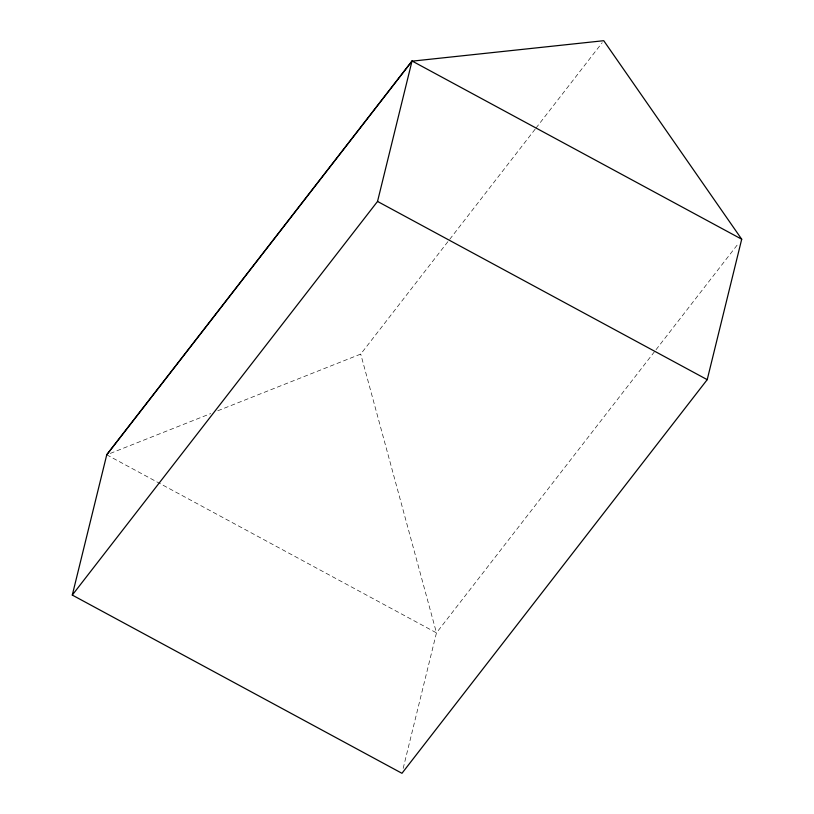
<?xml version="1.0" encoding="UTF-8"?>
<svg xmlns="http://www.w3.org/2000/svg" width="814" height="814" viewBox="0 0 814 814"><rect width="100%" height="100%" fill="white"/><g stroke="black" fill="none" stroke-linecap="round" stroke-linejoin="round"><path stroke-width="0.61" stroke-dasharray="4.07 3.05" d="M403.174 768.375L436.467 632.854L655.27 350.681M217.786 410.775L360.724 354.09L535.205 129.09M535.978 128.083L602.187 42.704M656.053 349.674L738.593 243.233M110.287 453.408L210.704 413.583M106.746 454.812L436.467 632.854L360.724 354.09"/><path stroke-width="1.22" d="M72.293 595.075L106.787 454.639L412.037 60.989L741.707 239.214L707.213 379.66L401.963 773.3L72.293 595.075L377.533 201.434L412.037 60.989M106.746 454.812L411.986 61.172L603.744 40.7L741.707 239.214M377.533 201.434L707.213 379.66"/></g></svg>
